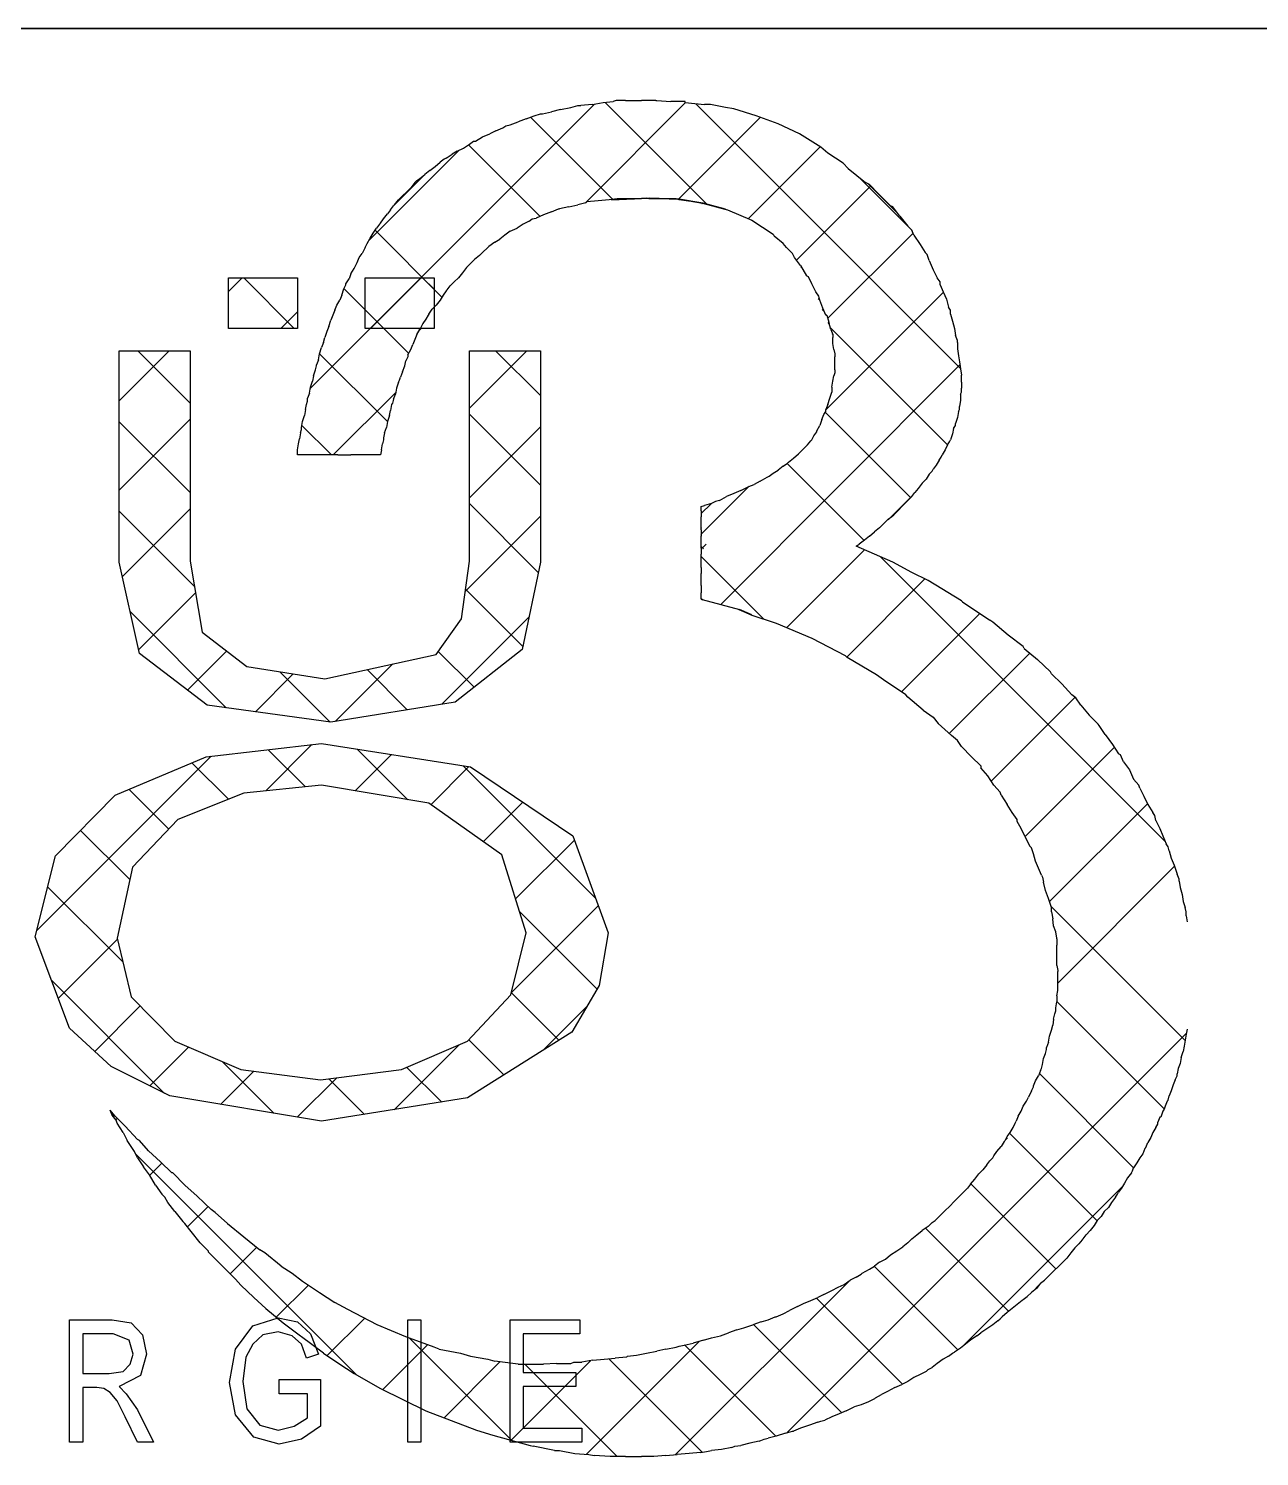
# Model space of a CAD drawing. Extents: x 0 to 1189, y 0 to 841.
# Drawn here: x 1007.9 to 1031.87, y 30.65 to 58.45 of the extents above; entities that cross this region are included whole.
import ezdxf

# ---------------------------------------------------------------- set-up
doc = ezdxf.new("R2010")
doc.units = 0
doc.layers.get('0').update_dxf_attribs({"lineweight": 35})
doc.layers.add('7', color=7, linetype='Continuous', lineweight=25)
doc.layers.add('8', color=7, linetype='Continuous', lineweight=25)

# ---------------------------------------------------------------- blocks, each defined once
blk = doc.blocks.new('Schriftfeld-A0SO6TOD06', base_point=(994, 5))
at = {"color": 0, "linetype": 'ByBlock', "lineweight": -2, "ltscale": 0.35}
blk.add_line((994, 58.454), (1184, 58.454), dxfattribs=at)
at = {"color": 240, "lineweight": -2, "true_color": 0xff003f}
for p, q in [((1018.738, 55.057), (1020.693, 57.012)), ((1021.105, 55.037), (1019.125, 57.017)), ((1013.385, 51.445), (1018.922, 56.983)), ((1019.263, 55.136), (1017.671, 56.728)), ((1020.549, 55.125), (1022.149, 56.725)), ((1026.046, 51.837), (1020.893, 56.991)), ((1017.86, 54.797), (1016.465, 56.192)), ((1014.529, 54.332), (1016.279, 56.082)), ((1021.919, 54.753), (1023.317, 56.152)), ((1022.853, 53.945), (1024.295, 55.387)), ((1025.105, 54.521), (1024.06, 55.566)), ((1024.295, 55.387), (1024.298, 55.391)), ((1019.271, 55.128), (1019.263, 55.136)), ((1015.948, 53.225), (1014.646, 54.527)), ((1023.462, 52.812), (1025.123, 54.473)), ((1015.299, 52.132), (1014.042, 53.389)), ((1023.426, 51.033), (1025.714, 53.322)), ((1025.792, 50.349), (1023.516, 52.626)), ((1014.887, 50.801), (1013.567, 52.122)), ((1021.371, 47.236), (1026.037, 51.903)), ((1013.832, 50.151), (1015.051, 51.37)), ((1025.075, 49.324), (1023.426, 50.973)), ((1013.796, 50.151), (1013.219, 50.728)), ((1024.168, 48.489), (1022.669, 49.988)), ((1021, 48.608), (1021.934, 49.542)), ((1025.079, 49.32), (1025.075, 49.324)), ((1022.218, 46.955), (1021, 48.173)), ((1022.666, 46.789), (1024.18, 48.304)), ((1030.034, 42.623), (1024.492, 48.165)), ((1023.833, 46.214), (1025.355, 47.736)), ((1024.897, 45.536), (1026.427, 47.066)), ((1025.83, 44.727), (1027.397, 46.294)), ((1026.646, 43.801), (1028.278, 45.432)), ((1027.308, 42.72), (1029.043, 44.456)), ((1027.784, 41.454), (1029.69, 43.36)), ((1027.941, 39.869), (1030.216, 42.144)), ((1030.424, 38.748), (1027.816, 41.357)), ((1030.013, 37.418), (1027.921, 39.51)), ((1022.668, 31.112), (1030.45, 38.893)), ((1029.42, 36.269), (1027.583, 38.105)), ((1009.596, 37.204), (1009.625, 37.233)), ((1028.707, 35.239), (1027.002, 36.944)), ((1014.287, 32.237), (1009.976, 36.548)), ((1010.258, 36.124), (1010.496, 36.362)), ((1026.096, 32.798), (1029.198, 35.9)), ((1027.904, 34.3), (1026.247, 35.957)), ((1010.994, 35.118), (1011.395, 35.518)), ((1026.987, 33.475), (1025.369, 35.093)), ((1011.824, 34.206), (1012.341, 34.722)), ((1025.995, 32.724), (1024.366, 34.354)), ((1012.723, 33.362), (1013.347, 33.986)), ((1020.5, 30.686), (1023.886, 34.072)), ((1024.92, 32.058), (1023.243, 33.735)), ((1013.716, 32.613), (1014.444, 33.341)), ((1023.735, 31.501), (1022.018, 33.218)), ((1014.794, 31.949), (1015.669, 32.824)), ((1017.301, 30.965), (1015.317, 32.95)), ((1018.764, 30.692), (1020.967, 32.896)), ((1022.451, 31.042), (1020.673, 32.821)), ((1021.017, 30.734), (1019.2, 32.551)), ((1015.99, 31.403), (1017.078, 32.49)), ((1017.296, 30.967), (1018.844, 32.514)), ((1019.359, 30.65), (1017.565, 32.444))]:
    blk.add_line(p, q, dxfattribs=at)
at = {"color": 240, "linetype": 'ByBlock', "lineweight": -2, "ltscale": 0.35, "true_color": 0xff003f}
for p, q in [((1015.038, 55.036), (1015.606, 55.604)), ((1024.821, 54.861), (1024.259, 55.423)), ((1024.821, 54.861), (1024.259, 55.423)), ((1019.251, 55.119), (1019.984, 55.149)), ((1019.984, 55.149), (1020.571, 55.132)), ((1020.571, 55.132), (1021.027, 55.052)), ((1021.014, 55.045), (1021.011, 55.048)), ((1021.027, 55.052), (1021.466, 54.935)), ((1022.955, 53.8), (1022.941, 53.814)), ((1023.306, 53.17), (1023.276, 53.201)), ((1023.396, 52.941), (1023.356, 52.981)), ((1015.518, 52.596), (1015.499, 52.615)), ((1015.509, 52.581), (1015.544, 52.615)), ((1023.493, 52.705), (1023.47, 52.728)), ((1023.564, 52.494), (1023.547, 52.511)), ((1024.637, 48.886), (1025.128, 49.377)), ((1024.682, 48.931), (1025.128, 49.377)), ((1021, 49.012), (1021.19, 49.202)), ((1021, 49.012), (1021.19, 49.202)), ((1020.995, 48.728), (1021, 48.734)), ((1020.995, 48.589), (1021, 48.594)), ((1020.996, 48.451), (1021, 48.455)), ((1021.026, 48.342), (1021.096, 48.412)), ((1021.043, 48.325), (1021, 48.368)), ((1021, 48.315), (1021.009, 48.324)), ((1021.737, 47.139), (1021.974, 47.036)), ((1026.923, 36.817), (1026.962, 36.855)), ((1029.749, 36.855), (1029.755, 36.861)), ((1010.08, 36.584), (1010.08, 36.584)), ((1027.46, 33.869), (1027.581, 33.99))]:
    blk.add_line(p, q, dxfattribs=at)
at = {"color": 0, "lineweight": -2}
for p, q in [((1015.458, 55.457), (1015.44, 55.475)), ((1015.795, 53.378), (1015.571, 53.602))]:
    blk.add_line(p, q, dxfattribs=at)
at = {"color": 114, "lineweight": -2, "true_color": 0x00994c}
for p, q in [((1011.792, 53.337), (1012.057, 53.602)), ((1013.073, 52.615), (1012.087, 53.602)), ((1014.555, 52.615), (1015.541, 53.602)), ((1012.812, 52.615), (1013.133, 52.936)), ((1014.815, 52.615), (1014.454, 52.977)), ((1009.663, 51.208), (1010.637, 52.182)), ((1011.042, 51.162), (1010.023, 52.182)), ((1016.484, 51.061), (1017.605, 52.182)), ((1017.865, 51.308), (1016.991, 52.182)), ((1017.865, 49.566), (1016.484, 50.946)), ((1009.663, 49.466), (1011.042, 50.845)), ((1011.042, 49.42), (1009.663, 50.799)), ((1016.484, 49.319), (1017.865, 50.699)), ((1011.126, 47.594), (1009.663, 49.057)), ((1009.724, 47.785), (1011.042, 49.103)), ((1016.402, 47.494), (1017.865, 48.957)), ((1017.824, 47.865), (1016.484, 49.204)), ((1010.041, 46.359), (1011.148, 47.466)), ((1017.523, 46.424), (1016.408, 47.538)), ((1011.749, 45.229), (1009.876, 47.102)), ((1015.947, 45.297), (1017.641, 46.991)), ((1010.995, 45.572), (1011.755, 46.332)), ((1016.576, 45.629), (1015.877, 46.327)), ((1012.316, 45.15), (1013.054, 45.888)), ((1013.773, 44.947), (1012.791, 45.929)), ((1013.867, 44.959), (1014.99, 46.082)), ((1015.274, 45.188), (1014.489, 45.973)), ((1012.517, 43.609), (1013.417, 44.51)), ((1008.058, 40.892), (1011.451, 44.286)), ((1013.288, 43.689), (1012.565, 44.412)), ((1014.261, 43.611), (1014.968, 44.318)), ((1015.282, 43.438), (1014.297, 44.423)), ((1011.79, 43.446), (1011.079, 44.157)), ((1015.733, 43.341), (1016.475, 44.083)), ((1018.939, 41.523), (1016.362, 44.1)), ((1010.627, 42.866), (1009.854, 43.64)), ((1016.753, 42.619), (1017.525, 43.391)), ((1009.867, 41.884), (1008.91, 42.841)), ((1017.383, 41.506), (1018.527, 42.651)), ((1009.737, 40.272), (1008.269, 41.74)), ((1017.304, 39.685), (1018.993, 41.374)), ((1018.969, 39.751), (1017.459, 41.261)), ((1008.477, 39.569), (1009.629, 40.721)), ((1010.546, 37.72), (1008.344, 39.923)), ((1018.225, 38.753), (1017.302, 39.676)), ((1009.186, 38.536), (1010.073, 39.423)), ((1017.923, 38.562), (1018.766, 39.405)), ((1015.021, 37.402), (1016.283, 38.664)), ((1017.157, 38.079), (1016.472, 38.763)), ((1010.257, 37.865), (1011.012, 38.62)), ((1011.639, 37.504), (1012.284, 38.149)), ((1012.678, 37.331), (1011.675, 38.334)), ((1015.944, 37.55), (1015.267, 38.226)), ((1013.132, 37.255), (1013.901, 38.024)), ((1014.442, 37.31), (1013.746, 38.005))]:
    blk.add_line(p, q, dxfattribs=at)
at = {"layer": '7', "color": 240, "true_color": 0xff003f}
for p, q in [((1018.871, 56.973), (1019.088, 57.013)), ((1019.088, 57.013), (1019.285, 57.032)), ((1019.344, 57.053), (1019.285, 57.032)), ((1019.522, 57.053), (1019.344, 57.053)), ((1019.522, 57.053), (1019.837, 57.053)), ((1020.113, 57.053), (1019.837, 57.053)), ((1020.113, 57.053), (1020.132, 57.053)), ((1020.132, 57.053), (1020.409, 57.032)), ((1020.685, 57.032), (1020.409, 57.032)), ((1020.685, 57.013), (1020.685, 57.032)), ((1020.685, 57.013), (1021.06, 56.973)), ((1017.589, 56.697), (1017.747, 56.756)), ((1017.747, 56.756), (1017.865, 56.796)), ((1017.865, 56.796), (1017.904, 56.796)), ((1017.904, 56.796), (1018.082, 56.835)), ((1018.259, 56.875), (1018.082, 56.835)), ((1018.259, 56.875), (1018.456, 56.914)), ((1018.456, 56.914), (1018.594, 56.953)), ((1018.594, 56.953), (1018.653, 56.953)), ((1018.871, 56.973), (1018.653, 56.953)), ((1021.178, 56.973), (1021.06, 56.973)), ((1021.473, 56.914), (1021.178, 56.973)), ((1021.631, 56.894), (1021.473, 56.914)), ((1022.065, 56.756), (1021.631, 56.894)), ((1022.498, 56.599), (1022.065, 56.756)), ((1016.997, 56.46), (1016.879, 56.402)), ((1016.997, 56.46), (1017.135, 56.519)), ((1017.135, 56.519), (1017.194, 56.559)), ((1017.194, 56.559), (1017.274, 56.579)), ((1017.274, 56.579), (1017.431, 56.638)), ((1017.589, 56.697), (1017.431, 56.638)), ((1022.913, 56.402), (1022.498, 56.599)), ((1016.366, 56.125), (1016.484, 56.204)), ((1016.484, 56.204), (1016.564, 56.263)), ((1016.564, 56.263), (1016.603, 56.263)), ((1016.603, 56.263), (1016.741, 56.343)), ((1016.741, 56.343), (1016.879, 56.402)), ((1023.327, 56.145), (1022.913, 56.402)), ((1015.992, 55.909), (1015.913, 55.85)), ((1016.031, 55.928), (1015.992, 55.909)), ((1016.031, 55.928), (1016.149, 56.007)), ((1016.248, 56.066), (1016.149, 56.007)), ((1016.248, 56.066), (1016.366, 56.125)), ((1023.465, 56.027), (1023.327, 56.145)), ((1023.761, 55.83), (1023.465, 56.027)), ((1015.518, 55.534), (1015.617, 55.613)), ((1015.715, 55.691), (1015.617, 55.613)), ((1015.715, 55.691), (1015.814, 55.771)), ((1015.814, 55.771), (1015.913, 55.85)), ((1023.859, 55.731), (1023.761, 55.83)), ((1023.859, 55.731), (1024.195, 55.455)), ((1015.262, 55.278), (1015.341, 55.356)), ((1015.42, 55.455), (1015.341, 55.356)), ((1015.42, 55.455), (1015.459, 55.494)), ((1015.459, 55.494), (1015.518, 55.534)), ((1024.273, 55.416), (1024.195, 55.455)), ((1024.451, 55.238), (1024.273, 55.416)), ((1015.026, 55.021), (1015.105, 55.12)), ((1015.183, 55.199), (1015.105, 55.12)), ((1015.183, 55.199), (1015.262, 55.278)), ((1018.753, 55.061), (1018.594, 55.021)), ((1018.772, 55.081), (1018.753, 55.061)), ((1018.989, 55.1), (1018.772, 55.081)), ((1019.206, 55.12), (1018.989, 55.1)), ((1019.363, 55.14), (1019.206, 55.12)), ((1019.443, 55.14), (1019.363, 55.14)), ((1019.699, 55.14), (1019.443, 55.14)), ((1019.699, 55.14), (1019.935, 55.159)), ((1020.251, 55.14), (1019.975, 55.14)), ((1020.507, 55.14), (1020.251, 55.14)), ((1020.566, 55.12), (1020.507, 55.14)), ((1020.981, 55.061), (1020.566, 55.12)), ((1020.981, 55.061), (1021.02, 55.061)), ((1021.02, 55.061), (1021.513, 54.922)), ((1024.451, 55.238), (1024.687, 55.002)), ((1014.809, 54.746), (1014.887, 54.844)), ((1014.946, 54.922), (1014.887, 54.844)), ((1014.946, 54.922), (1015.006, 55.002)), ((1015.006, 55.002), (1015.026, 55.021)), ((1017.924, 54.824), (1017.786, 54.765)), ((1018.082, 54.883), (1017.924, 54.824)), ((1018.082, 54.883), (1018.22, 54.943)), ((1018.22, 54.943), (1018.24, 54.943)), ((1018.417, 54.981), (1018.24, 54.943)), ((1018.417, 54.981), (1018.594, 55.021)), ((1021.513, 54.922), (1021.986, 54.725)), ((1024.727, 54.981), (1024.687, 55.002)), ((1024.865, 54.804), (1024.727, 54.981)), ((1024.865, 54.804), (1025.023, 54.607)), ((1014.611, 54.469), (1014.671, 54.568)), ((1014.73, 54.647), (1014.671, 54.568)), ((1014.749, 54.666), (1014.73, 54.647)), ((1014.749, 54.666), (1014.809, 54.746)), ((1017.274, 54.509), (1017.253, 54.489)), ((1017.274, 54.509), (1017.412, 54.568)), ((1017.53, 54.647), (1017.412, 54.568)), ((1017.648, 54.706), (1017.53, 54.647)), ((1017.648, 54.706), (1017.707, 54.746)), ((1017.707, 54.746), (1017.786, 54.765)), ((1021.986, 54.725), (1022.4, 54.449)), ((1025.102, 54.528), (1025.023, 54.607)), ((1025.141, 54.43), (1025.102, 54.528)), ((1014.454, 54.193), (1014.493, 54.272)), ((1014.493, 54.272), (1014.552, 54.371)), ((1014.552, 54.371), (1014.611, 54.469)), ((1016.978, 54.292), (1016.859, 54.212)), ((1016.978, 54.292), (1017.076, 54.351)), ((1017.175, 54.43), (1017.076, 54.351)), ((1017.253, 54.489), (1017.175, 54.43)), ((1022.4, 54.449), (1022.42, 54.41)), ((1022.597, 54.272), (1022.42, 54.41)), ((1022.657, 54.193), (1022.597, 54.272)), ((1025.141, 54.43), (1025.259, 54.252)), ((1025.259, 54.252), (1025.358, 54.094)), ((1014.296, 53.897), (1014.336, 53.996)), ((1014.336, 53.996), (1014.395, 54.075)), ((1014.454, 54.193), (1014.395, 54.075)), ((1016.583, 53.956), (1016.505, 53.878)), ((1016.681, 54.035), (1016.583, 53.956)), ((1016.681, 54.035), (1016.761, 54.114)), ((1016.82, 54.174), (1016.761, 54.114)), ((1016.859, 54.212), (1016.82, 54.174)), ((1022.775, 54.075), (1022.657, 54.193)), ((1022.814, 53.996), (1022.775, 54.075)), ((1022.932, 53.838), (1022.814, 53.996)), ((1025.398, 54.055), (1025.358, 54.094)), ((1025.437, 53.937), (1025.398, 54.055)), ((1014.177, 53.68), (1014.237, 53.779)), ((1014.237, 53.779), (1014.296, 53.897)), ((1016.425, 53.799), (1016.347, 53.7)), ((1016.425, 53.799), (1016.505, 53.878)), ((1022.932, 53.838), (1023.051, 53.641)), ((1025.437, 53.937), (1025.515, 53.759)), ((1025.515, 53.759), (1025.595, 53.602)), ((1014, 53.266), (1014.04, 53.384)), ((1023.09, 53.621), (1023.051, 53.641)), ((1023.149, 53.483), (1023.09, 53.621)), ((1023.229, 53.325), (1023.149, 53.483)), ((1025.654, 53.523), (1025.595, 53.602)), ((1025.654, 53.464), (1025.654, 53.523)), ((1025.654, 53.464), (1025.713, 53.325)), ((1013.902, 53.069), (1013.961, 53.168)), ((1014, 53.266), (1013.961, 53.168)), ((1015.913, 53.168), (1015.834, 53.069)), ((1023.288, 53.246), (1023.229, 53.325)), ((1023.307, 53.168), (1023.288, 53.246)), ((1023.366, 53.01), (1023.307, 53.168)), ((1025.713, 53.325), (1025.772, 53.187)), ((1025.772, 53.187), (1025.811, 53.03)), ((1013.823, 52.872), (1013.783, 52.774)), ((1013.862, 52.971), (1013.823, 52.872)), ((1013.862, 52.971), (1013.902, 53.069)), ((1015.677, 52.872), (1015.637, 52.793)), ((1015.696, 52.892), (1015.677, 52.872)), ((1015.696, 52.892), (1015.755, 52.99)), ((1015.834, 53.069), (1015.755, 52.99)), ((1023.426, 52.872), (1023.366, 53.01)), ((1023.426, 52.872), (1023.445, 52.872)), ((1023.445, 52.872), (1023.426, 52.872)), ((1023.445, 52.872), (1023.445, 52.872)), ((1023.445, 52.872), (1023.445, 52.872)), ((1023.445, 52.872), (1023.445, 52.872)), ((1023.445, 52.872), (1023.485, 52.734)), ((1025.851, 52.971), (1025.811, 53.03)), ((1025.851, 52.892), (1025.851, 52.971)), ((1025.851, 52.892), (1025.89, 52.754)), ((1013.705, 52.556), (1013.665, 52.438)), ((1013.744, 52.655), (1013.705, 52.556)), ((1013.744, 52.655), (1013.783, 52.774)), ((1015.459, 52.497), (1015.518, 52.596)), ((1015.578, 52.714), (1015.518, 52.596)), ((1015.637, 52.793), (1015.578, 52.714)), ((1023.524, 52.596), (1023.485, 52.734)), ((1023.524, 52.596), (1023.564, 52.497)), ((1025.89, 52.754), (1025.93, 52.615)), ((1025.93, 52.615), (1025.949, 52.477)), ((1013.645, 52.34), (1013.606, 52.241)), ((1013.645, 52.34), (1013.665, 52.438)), ((1015.341, 52.202), (1015.38, 52.3)), ((1015.42, 52.399), (1015.38, 52.3)), ((1015.459, 52.497), (1015.42, 52.399)), ((1023.564, 52.497), (1023.564, 52.438)), ((1023.564, 52.32), (1023.564, 52.438)), ((1023.583, 52.202), (1023.564, 52.32)), ((1025.989, 52.379), (1025.949, 52.477)), ((1025.989, 52.34), (1025.989, 52.379)), ((1025.989, 52.34), (1025.989, 52.221)), ((1013.546, 52.005), (1013.507, 51.906)), ((1013.546, 52.005), (1013.567, 52.123)), ((1013.567, 52.123), (1013.606, 52.241)), ((1015.282, 52.064), (1015.243, 51.985)), ((1015.282, 52.103), (1015.341, 52.202)), ((1015.282, 52.103), (1015.282, 52.064)), ((1023.583, 52.202), (1023.603, 52.123)), ((1023.603, 52.123), (1023.603, 52.064)), ((1023.603, 51.945), (1023.603, 52.064)), ((1025.989, 52.221), (1026.008, 52.083)), ((1026.008, 52.083), (1026.028, 51.965)), ((1013.448, 51.689), (1013.487, 51.807)), ((1013.487, 51.807), (1013.507, 51.886)), ((1013.507, 51.886), (1013.507, 51.906)), ((1015.183, 51.768), (1015.144, 51.669)), ((1015.183, 51.768), (1015.223, 51.886)), ((1015.223, 51.886), (1015.243, 51.985)), ((1023.603, 51.748), (1023.583, 51.689)), ((1023.603, 51.807), (1023.603, 51.945)), ((1023.603, 51.807), (1023.603, 51.748)), ((1026.028, 51.965), (1026.048, 51.827)), ((1026.048, 51.827), (1026.068, 51.708)), ((1013.37, 51.354), (1013.389, 51.472)), ((1013.389, 51.472), (1013.429, 51.59)), ((1013.448, 51.689), (1013.429, 51.59)), ((1015.065, 51.452), (1015.045, 51.334)), ((1015.105, 51.571), (1015.065, 51.452)), ((1015.105, 51.571), (1015.124, 51.61)), ((1015.124, 51.61), (1015.144, 51.669)), ((1023.544, 51.472), (1023.564, 51.59)), ((1023.544, 51.472), (1023.544, 51.373)), ((1023.564, 51.59), (1023.583, 51.689)), ((1026.068, 51.571), (1026.068, 51.708)), ((1026.068, 51.571), (1026.068, 51.452)), ((1026.068, 51.373), (1026.068, 51.452)), ((1013.31, 51.137), (1013.33, 51.196)), ((1013.37, 51.354), (1013.33, 51.255)), ((1013.33, 51.196), (1013.33, 51.255)), ((1015.006, 51.236), (1014.986, 51.157)), ((1015.006, 51.236), (1015.045, 51.334)), ((1023.465, 51.137), (1023.504, 51.255)), ((1023.504, 51.255), (1023.544, 51.373)), ((1026.048, 51.215), (1026.028, 51.098)), ((1026.048, 51.334), (1026.068, 51.373)), ((1026.048, 51.334), (1026.048, 51.215)), ((1013.231, 50.802), (1013.271, 50.92)), ((1013.29, 51.038), (1013.271, 50.92)), ((1013.29, 51.038), (1013.31, 51.137)), ((1014.927, 50.92), (1014.887, 50.802)), ((1014.927, 50.92), (1014.946, 51.018)), ((1014.967, 51.137), (1014.946, 51.018)), ((1014.986, 51.157), (1014.967, 51.137)), ((1023.347, 50.841), (1023.386, 50.939)), ((1023.386, 50.939), (1023.426, 50.999)), ((1023.465, 51.137), (1023.426, 51.038)), ((1023.426, 50.999), (1023.426, 51.038)), ((1026.008, 50.999), (1025.989, 50.88)), ((1026.008, 50.999), (1026.028, 51.038)), ((1026.028, 51.038), (1026.028, 51.098)), ((1013.192, 50.585), (1013.211, 50.644)), ((1013.211, 50.683), (1013.231, 50.802)), ((1013.211, 50.644), (1013.211, 50.683)), ((1014.828, 50.585), (1014.868, 50.683)), ((1014.887, 50.802), (1014.868, 50.683)), ((1023.189, 50.526), (1023.248, 50.604)), ((1023.248, 50.624), (1023.307, 50.723)), ((1023.248, 50.604), (1023.248, 50.624)), ((1023.347, 50.841), (1023.307, 50.723)), ((1025.91, 50.664), (1025.89, 50.565)), ((1025.91, 50.664), (1025.949, 50.723)), ((1025.989, 50.88), (1025.949, 50.762)), ((1025.949, 50.723), (1025.949, 50.762)), ((1013.133, 50.249), (1013.152, 50.368)), ((1013.152, 50.368), (1013.172, 50.467)), ((1013.192, 50.585), (1013.172, 50.467)), ((1014.769, 50.249), (1014.789, 50.368)), ((1014.809, 50.446), (1014.789, 50.368)), ((1014.828, 50.585), (1014.809, 50.486)), ((1014.809, 50.486), (1014.809, 50.446)), ((1023.07, 50.348), (1023.011, 50.289)), ((1023.07, 50.348), (1023.13, 50.427)), ((1023.13, 50.427), (1023.149, 50.446)), ((1023.149, 50.446), (1023.189, 50.526)), ((1025.792, 50.348), (1025.752, 50.249)), ((1025.792, 50.348), (1025.831, 50.407)), ((1025.831, 50.407), (1025.851, 50.446)), ((1025.89, 50.565), (1025.851, 50.446)), ((1013.133, 50.151), (1013.133, 50.249)), ((1013.37, 50.151), (1013.133, 50.151)), ((1013.645, 50.151), (1013.37, 50.151)), ((1013.921, 50.151), (1013.645, 50.151)), ((1013.921, 50.151), (1014.177, 50.151)), ((1014.434, 50.151), (1014.177, 50.151)), ((1014.71, 50.151), (1014.434, 50.151)), ((1014.749, 50.151), (1014.71, 50.151)), ((1014.769, 50.249), (1014.749, 50.151)), ((1022.696, 50.013), (1022.795, 50.092)), ((1022.795, 50.092), (1022.893, 50.17)), ((1022.893, 50.17), (1022.992, 50.269)), ((1023.011, 50.289), (1022.992, 50.269)), ((1025.634, 50.052), (1025.574, 49.954)), ((1025.634, 50.052), (1025.673, 50.111)), ((1025.673, 50.111), (1025.693, 50.151)), ((1025.752, 50.249), (1025.693, 50.151)), ((1022.321, 49.736), (1022.4, 49.796)), ((1022.4, 49.796), (1022.498, 49.855)), ((1022.597, 49.934), (1022.498, 49.855)), ((1022.597, 49.934), (1022.676, 49.993)), ((1022.676, 49.993), (1022.696, 50.013)), ((1025.437, 49.776), (1025.377, 49.677)), ((1025.437, 49.776), (1025.496, 49.835)), ((1025.496, 49.835), (1025.515, 49.875)), ((1025.574, 49.954), (1025.515, 49.875)), ((1021.769, 49.461), (1021.888, 49.52)), ((1021.888, 49.52), (1021.927, 49.539)), ((1021.927, 49.539), (1022.026, 49.579)), ((1022.144, 49.638), (1022.026, 49.579)), ((1022.144, 49.638), (1022.282, 49.717)), ((1022.282, 49.717), (1022.321, 49.736)), ((1025.22, 49.501), (1025.161, 49.421)), ((1025.299, 49.599), (1025.22, 49.501)), ((1025.377, 49.677), (1025.299, 49.599)), ((1021.276, 49.244), (1021.197, 49.204)), ((1021.355, 49.264), (1021.276, 49.244)), ((1021.355, 49.264), (1021.493, 49.342)), ((1021.631, 49.401), (1021.493, 49.342)), ((1021.769, 49.461), (1021.631, 49.401)), ((1025.003, 49.244), (1024.924, 49.165)), ((1025.082, 49.323), (1025.003, 49.244)), ((1025.082, 49.323), (1025.102, 49.342)), ((1025.102, 49.342), (1025.161, 49.421)), ((1021, 49.145), (1021.06, 49.165)), ((1021, 49.066), (1021, 49.145)), ((1021, 49.066), (1021, 48.948)), ((1021, 48.83), (1021, 48.948)), ((1021.197, 49.204), (1021.06, 49.165)), ((1024.648, 48.908), (1024.707, 48.948)), ((1024.707, 48.948), (1024.746, 48.988)), ((1024.826, 49.066), (1024.746, 48.988)), ((1024.924, 49.165), (1024.826, 49.066)), ((1021, 48.692), (1021, 48.83)), ((1021, 48.692), (1021, 48.573)), ((1024.47, 48.732), (1024.372, 48.652)), ((1024.569, 48.83), (1024.47, 48.732)), ((1024.648, 48.908), (1024.569, 48.83)), ((1021, 48.455), (1021, 48.573)), ((1021, 48.337), (1021, 48.455)), ((1024.017, 48.376), (1024.076, 48.416)), ((1024.175, 48.495), (1024.076, 48.416)), ((1024.273, 48.573), (1024.175, 48.495)), ((1024.273, 48.573), (1024.372, 48.652)), ((1021, 48.337), (1021, 48.219)), ((1021, 48.08), (1021, 48.219)), ((1024.727, 48.061), (1024.017, 48.376)), ((1021, 47.963), (1021, 48.08)), ((1021, 47.963), (1021, 47.844)), ((1021, 47.726), (1021, 47.844)), ((1025.102, 47.863), (1024.727, 48.061)), ((1025.417, 47.706), (1025.102, 47.863)), ((1021, 47.607), (1021, 47.726)), ((1021, 47.607), (1021, 47.469)), ((1026.068, 47.311), (1025.417, 47.706)), ((1021, 47.351), (1021, 47.469)), ((1021.02, 47.331), (1021, 47.351)), ((1021, 47.351), (1021.02, 47.331)), ((1021.02, 47.331), (1021, 47.351)), ((1021.75, 47.134), (1021.02, 47.331)), ((1026.087, 47.292), (1026.068, 47.311)), ((1026.087, 47.292), (1026.62, 46.937)), ((1021.966, 47.035), (1022.46, 46.878)), ((1022.46, 46.878), (1023.149, 46.582)), ((1026.679, 46.897), (1026.62, 46.937)), ((1026.975, 46.641), (1026.679, 46.897)), ((1023.149, 46.582), (1023.801, 46.247)), ((1027.271, 46.424), (1026.975, 46.641)), ((1023.801, 46.247), (1023.839, 46.207)), ((1024.411, 45.872), (1023.839, 46.207)), ((1027.29, 46.385), (1027.271, 46.424)), ((1027.29, 46.385), (1027.546, 46.168)), ((1027.803, 45.931), (1027.546, 46.168)), ((1027.823, 45.891), (1027.803, 45.931)), ((1027.823, 45.891), (1028.02, 45.694)), ((1024.549, 45.773), (1024.411, 45.872)), ((1024.983, 45.478), (1024.549, 45.773)), ((1028.02, 45.694), (1028.217, 45.478)), ((1025.023, 45.438), (1024.983, 45.478)), ((1025.318, 45.182), (1025.023, 45.438)), ((1028.296, 45.419), (1028.217, 45.478)), ((1028.394, 45.281), (1028.296, 45.419)), ((1025.318, 45.182), (1025.515, 45.044)), ((1025.515, 45.044), (1025.614, 44.925)), ((1028.394, 45.281), (1028.552, 45.084)), ((1028.552, 45.084), (1028.73, 44.906)), ((1025.871, 44.689), (1025.614, 44.925)), ((1028.749, 44.886), (1028.73, 44.906)), ((1028.868, 44.709), (1028.749, 44.886)), ((1025.989, 44.59), (1025.871, 44.689)), ((1026.068, 44.472), (1025.989, 44.59)), ((1028.868, 44.709), (1029.006, 44.512)), ((1029.006, 44.512), (1029.124, 44.334)), ((1026.265, 44.275), (1026.068, 44.472)), ((1026.265, 44.275), (1026.442, 44.097)), ((1029.163, 44.315), (1029.124, 44.334)), ((1029.222, 44.176), (1029.163, 44.315)), ((1026.442, 44.097), (1026.442, 44.058)), ((1026.58, 43.9), (1026.442, 44.058)), ((1029.222, 44.176), (1029.341, 44.019)), ((1029.341, 44.019), (1029.42, 43.841)), ((1026.699, 43.722), (1026.58, 43.9)), ((1026.817, 43.585), (1026.699, 43.722)), ((1029.518, 43.722), (1029.42, 43.841)), ((1029.538, 43.663), (1029.518, 43.722)), ((1029.538, 43.663), (1029.617, 43.506)), ((1026.837, 43.525), (1026.817, 43.585)), ((1026.837, 43.525), (1026.955, 43.348)), ((1029.617, 43.506), (1029.696, 43.348)), ((1027.054, 43.19), (1026.955, 43.348)), ((1027.152, 43.052), (1027.054, 43.19)), ((1029.696, 43.348), (1029.794, 43.19)), ((1029.834, 43.131), (1029.794, 43.19)), ((1029.853, 43.033), (1029.834, 43.131)), ((1027.152, 43.013), (1027.152, 43.052)), ((1027.231, 42.875), (1027.152, 43.013)), ((1027.31, 42.717), (1027.231, 42.875)), ((1029.853, 43.033), (1029.932, 42.875)), ((1029.932, 42.875), (1029.991, 42.737)), ((1027.31, 42.717), (1027.389, 42.54)), ((1029.991, 42.737), (1030.05, 42.579)), ((1030.09, 42.52), (1030.05, 42.579)), ((1027.428, 42.5), (1027.389, 42.54)), ((1027.468, 42.382), (1027.428, 42.5)), ((1027.507, 42.244), (1027.468, 42.382)), ((1030.11, 42.441), (1030.09, 42.52)), ((1030.11, 42.441), (1030.15, 42.303)), ((1030.15, 42.303), (1030.209, 42.165)), ((1027.566, 42.106), (1027.507, 42.244)), ((1027.625, 41.968), (1027.566, 42.106)), ((1030.209, 42.165), (1030.268, 41.987)), ((1030.307, 41.889), (1030.268, 41.987)), ((1027.625, 41.968), (1027.645, 41.928)), ((1027.645, 41.928), (1027.665, 41.83)), ((1027.705, 41.672), (1027.665, 41.83)), ((1030.307, 41.849), (1030.307, 41.889)), ((1030.307, 41.849), (1030.327, 41.731)), ((1030.327, 41.731), (1030.366, 41.593)), ((1027.764, 41.514), (1027.705, 41.672)), ((1027.803, 41.396), (1027.764, 41.514)), ((1030.366, 41.593), (1030.386, 41.455)), ((1030.386, 41.455), (1030.425, 41.337)), ((1027.823, 41.337), (1027.803, 41.396)), ((1027.823, 41.258), (1027.823, 41.337)), ((1027.823, 41.258), (1027.843, 41.12)), ((1030.445, 41.258), (1030.425, 41.337)), ((1030.445, 41.179), (1030.445, 41.258)), ((1030.445, 41.179), (1030.465, 41.061)), ((1027.862, 40.982), (1027.843, 41.12)), ((1027.902, 40.864), (1027.862, 40.982)), ((1027.921, 40.745), (1027.902, 40.864)), ((1027.921, 40.726), (1027.921, 40.745)), ((1027.921, 40.726), (1027.921, 40.608)), ((1027.921, 40.489), (1027.921, 40.608)), ((1027.921, 40.371), (1027.921, 40.489)), ((1027.921, 40.213), (1027.921, 40.371)), ((1027.921, 40.213), (1027.941, 40.114)), ((1027.941, 40.114), (1027.941, 40.095)), ((1027.941, 39.976), (1027.941, 40.095)), ((1027.941, 39.858), (1027.941, 39.976)), ((1027.941, 39.74), (1027.941, 39.858)), ((1027.902, 39.385), (1027.921, 39.503)), ((1027.921, 39.621), (1027.941, 39.72)), ((1027.921, 39.621), (1027.921, 39.503)), ((1027.941, 39.72), (1027.941, 39.74)), ((1027.862, 39.168), (1027.882, 39.267)), ((1027.882, 39.267), (1027.902, 39.326)), ((1027.902, 39.326), (1027.902, 39.385)), ((1027.783, 38.833), (1027.823, 38.951)), ((1027.823, 38.951), (1027.843, 39.049)), ((1027.862, 39.168), (1027.843, 39.049)), ((1030.465, 38.971), (1030.445, 38.872)), ((1027.764, 38.714), (1027.724, 38.616)), ((1027.764, 38.714), (1027.783, 38.833)), ((1030.425, 38.754), (1030.406, 38.636)), ((1030.445, 38.872), (1030.425, 38.754)), ((1027.645, 38.28), (1027.665, 38.399)), ((1027.665, 38.399), (1027.705, 38.498)), ((1027.705, 38.498), (1027.724, 38.576)), ((1027.724, 38.576), (1027.724, 38.616)), ((1030.347, 38.418), (1030.327, 38.301)), ((1030.347, 38.418), (1030.386, 38.537)), ((1030.406, 38.636), (1030.386, 38.537)), ((1027.606, 38.162), (1027.566, 38.064)), ((1027.606, 38.162), (1027.625, 38.202)), ((1027.625, 38.202), (1027.645, 38.28)), ((1030.287, 38.202), (1030.268, 38.103)), ((1030.268, 38.064), (1030.268, 38.103)), ((1030.327, 38.301), (1030.287, 38.202)), ((1027.428, 37.768), (1027.468, 37.847)), ((1027.468, 37.867), (1027.507, 37.965)), ((1027.468, 37.847), (1027.468, 37.867)), ((1027.507, 37.965), (1027.566, 38.064)), ((1030.189, 37.886), (1030.15, 37.768)), ((1030.228, 37.985), (1030.189, 37.886)), ((1030.228, 37.985), (1030.268, 38.064)), ((1027.271, 37.472), (1027.33, 37.57)), ((1027.33, 37.57), (1027.369, 37.649)), ((1027.428, 37.768), (1027.369, 37.649)), ((1030.071, 37.57), (1030.031, 37.472)), ((1030.071, 37.57), (1030.09, 37.59)), ((1030.09, 37.59), (1030.11, 37.67)), ((1030.15, 37.768), (1030.11, 37.67)), ((1009.583, 37.275), (1009.485, 37.393)), ((1009.524, 37.295), (1009.485, 37.393)), ((1009.524, 37.295), (1009.583, 37.275)), ((1009.583, 37.275), (1009.524, 37.295)), ((1009.524, 37.295), (1009.583, 37.275)), ((1009.603, 37.196), (1009.524, 37.295)), ((1009.583, 37.275), (1009.781, 37.078)), ((1027.172, 37.275), (1027.133, 37.176)), ((1027.172, 37.275), (1027.231, 37.373)), ((1027.231, 37.373), (1027.271, 37.472)), ((1029.991, 37.373), (1029.952, 37.255)), ((1030.012, 37.413), (1029.991, 37.373)), ((1030.031, 37.472), (1030.012, 37.413)), ((1009.623, 37.137), (1009.603, 37.196)), ((1009.741, 36.96), (1009.623, 37.137)), ((1009.781, 37.078), (1010.017, 36.821)), ((1027.014, 36.96), (1027.074, 37.058)), ((1027.074, 37.058), (1027.112, 37.137)), ((1027.112, 37.137), (1027.133, 37.176)), ((1029.853, 37.058), (1029.794, 36.96)), ((1029.853, 37.058), (1029.893, 37.117)), ((1029.932, 37.255), (1029.893, 37.157)), ((1029.893, 37.117), (1029.893, 37.157)), ((1029.952, 37.255), (1029.932, 37.255)), ((1009.741, 36.96), (1009.82, 36.801)), ((1009.919, 36.644), (1009.82, 36.801)), ((1010.057, 36.801), (1010.017, 36.821)), ((1010.234, 36.604), (1010.057, 36.801)), ((1026.896, 36.782), (1026.837, 36.683)), ((1026.896, 36.782), (1026.915, 36.801)), ((1026.915, 36.801), (1026.955, 36.88)), ((1026.955, 36.88), (1027.014, 36.96)), ((1029.656, 36.664), (1029.696, 36.762)), ((1029.755, 36.861), (1029.696, 36.762)), ((1029.794, 36.96), (1029.755, 36.861)), ((1009.958, 36.585), (1009.919, 36.644)), ((1010.017, 36.466), (1009.958, 36.585)), ((1010.017, 36.466), (1010.135, 36.289)), ((1010.234, 36.604), (1010.47, 36.388)), ((1026.62, 36.407), (1026.679, 36.466)), ((1026.679, 36.466), (1026.699, 36.506)), ((1026.699, 36.506), (1026.758, 36.585)), ((1026.758, 36.585), (1026.837, 36.683)), ((1029.538, 36.466), (1029.479, 36.368)), ((1029.597, 36.545), (1029.538, 36.466)), ((1029.637, 36.644), (1029.597, 36.545)), ((1029.637, 36.644), (1029.656, 36.664)), ((1010.254, 36.132), (1010.135, 36.289)), ((1010.47, 36.388), (1010.688, 36.17)), ((1010.707, 36.17), (1010.688, 36.17)), ((1010.944, 35.934), (1010.707, 36.17)), ((1026.324, 36.052), (1026.403, 36.151)), ((1026.403, 36.151), (1026.482, 36.23)), ((1026.561, 36.329), (1026.482, 36.23)), ((1026.561, 36.329), (1026.62, 36.407)), ((1029.381, 36.17), (1029.302, 36.072)), ((1029.381, 36.17), (1029.4, 36.21)), ((1029.4, 36.21), (1029.42, 36.269)), ((1029.479, 36.368), (1029.42, 36.269)), ((1010.372, 35.934), (1010.254, 36.132)), ((1010.372, 35.934), (1010.491, 35.757)), ((1010.944, 35.934), (1011.18, 35.717)), ((1026.146, 35.835), (1026.186, 35.875)), ((1026.245, 35.954), (1026.186, 35.875)), ((1026.245, 35.954), (1026.324, 36.052)), ((1029.183, 35.875), (1029.124, 35.796)), ((1029.243, 35.973), (1029.183, 35.875)), ((1029.302, 36.072), (1029.243, 35.973)), ((1010.55, 35.698), (1010.491, 35.757)), ((1010.609, 35.598), (1010.55, 35.698)), ((1010.747, 35.422), (1010.609, 35.598)), ((1011.18, 35.717), (1011.457, 35.461)), ((1025.831, 35.52), (1025.93, 35.619)), ((1025.93, 35.619), (1026.008, 35.698)), ((1026.008, 35.698), (1026.107, 35.796)), ((1026.107, 35.796), (1026.146, 35.835)), ((1028.986, 35.598), (1028.927, 35.5)), ((1029.065, 35.698), (1028.986, 35.598)), ((1029.065, 35.698), (1029.104, 35.757)), ((1029.104, 35.757), (1029.124, 35.796)), ((1010.747, 35.422), (1010.904, 35.224)), ((1011.535, 35.401), (1011.457, 35.461)), ((1011.772, 35.185), (1011.535, 35.401)), ((1025.595, 35.283), (1025.673, 35.363)), ((1025.673, 35.363), (1025.752, 35.441)), ((1025.831, 35.52), (1025.752, 35.441)), ((1028.71, 35.244), (1028.789, 35.323)), ((1028.848, 35.422), (1028.789, 35.323)), ((1028.927, 35.5), (1028.848, 35.422)), ((1010.944, 35.185), (1010.904, 35.224)), ((1011.062, 35.027), (1010.944, 35.185)), ((1011.772, 35.185), (1012.088, 34.929)), ((1025.2, 34.968), (1025.299, 35.047)), ((1025.417, 35.126), (1025.299, 35.047)), ((1025.417, 35.126), (1025.496, 35.204)), ((1025.496, 35.204), (1025.555, 35.244)), ((1025.555, 35.244), (1025.595, 35.283)), ((1028.572, 35.047), (1028.493, 34.968)), ((1028.651, 35.145), (1028.572, 35.047)), ((1028.71, 35.244), (1028.651, 35.145)), ((1011.239, 34.81), (1011.062, 35.027)), ((1011.239, 34.81), (1011.398, 34.653)), ((1012.088, 34.929), (1012.403, 34.672)), ((1025.023, 34.81), (1024.924, 34.731)), ((1025.023, 34.81), (1025.102, 34.889)), ((1025.102, 34.889), (1025.2, 34.968)), ((1028.355, 34.791), (1028.276, 34.712)), ((1028.414, 34.869), (1028.355, 34.791)), ((1028.414, 34.869), (1028.434, 34.889)), ((1028.434, 34.889), (1028.493, 34.968)), ((1011.398, 34.653), (1011.398, 34.632)), ((1011.614, 34.416), (1011.398, 34.632)), ((1012.502, 34.613), (1012.403, 34.672)), ((1012.817, 34.357), (1012.502, 34.613)), ((1024.47, 34.435), (1024.589, 34.494)), ((1024.589, 34.494), (1024.687, 34.573)), ((1024.687, 34.573), (1024.805, 34.653)), ((1024.805, 34.653), (1024.865, 34.692)), ((1024.865, 34.692), (1024.924, 34.731)), ((1028.079, 34.475), (1028.118, 34.514)), ((1028.197, 34.613), (1028.118, 34.514)), ((1028.276, 34.712), (1028.197, 34.613)), ((1011.811, 34.219), (1011.614, 34.416)), ((1011.811, 34.219), (1011.93, 34.1)), ((1012.817, 34.357), (1013.034, 34.219)), ((1013.034, 34.219), (1013.231, 34.06)), ((1024.116, 34.199), (1024.135, 34.219)), ((1024.135, 34.219), (1024.273, 34.297)), ((1024.273, 34.297), (1024.372, 34.357)), ((1024.47, 34.435), (1024.372, 34.357)), ((1027.862, 34.258), (1027.783, 34.179)), ((1027.961, 34.357), (1027.862, 34.258)), ((1028.04, 34.435), (1027.961, 34.357)), ((1028.04, 34.435), (1028.079, 34.475)), ((1011.93, 34.1), (1012.029, 33.982)), ((1012.285, 33.745), (1012.029, 33.982)), ((1013.231, 34.06), (1013.567, 33.844)), ((1023.544, 33.884), (1023.662, 33.943)), ((1023.662, 33.943), (1023.78, 34.001)), ((1023.78, 34.001), (1023.899, 34.081)), ((1024.017, 34.14), (1023.899, 34.081)), ((1024.017, 34.14), (1024.116, 34.199)), ((1027.527, 33.923), (1027.428, 33.844)), ((1027.606, 34.022), (1027.527, 33.923)), ((1027.606, 34.022), (1027.684, 34.081)), ((1027.684, 34.081), (1027.705, 34.1)), ((1027.783, 34.179), (1027.705, 34.1)), ((1012.521, 33.528), (1012.285, 33.745)), ((1013.567, 33.844), (1013.862, 33.647)), ((1014.118, 33.509), (1013.862, 33.647)), ((1022.992, 33.627), (1023.13, 33.686)), ((1023.13, 33.686), (1023.267, 33.745)), ((1023.307, 33.765), (1023.267, 33.745)), ((1023.386, 33.804), (1023.307, 33.765)), ((1023.386, 33.804), (1023.544, 33.884)), ((1027.251, 33.686), (1027.152, 33.607)), ((1027.251, 33.686), (1027.271, 33.706)), ((1027.271, 33.706), (1027.349, 33.765)), ((1027.428, 33.844), (1027.349, 33.765)), ((1012.521, 33.528), (1012.857, 33.253)), ((1014.69, 33.213), (1014.118, 33.509)), ((1022.301, 33.312), (1022.439, 33.371)), ((1022.439, 33.371), (1022.46, 33.371)), ((1022.46, 33.371), (1022.597, 33.43)), ((1022.597, 33.43), (1022.716, 33.489)), ((1022.873, 33.568), (1022.716, 33.489)), ((1022.873, 33.568), (1022.992, 33.627)), ((1026.817, 33.331), (1026.856, 33.371)), ((1026.955, 33.45), (1026.856, 33.371)), ((1027.054, 33.528), (1026.955, 33.45)), ((1027.152, 33.607), (1027.054, 33.528)), ((1012.857, 33.253), (1013.192, 32.996)), ((1015.243, 32.976), (1014.69, 33.213)), ((1021.691, 33.115), (1021.532, 33.056)), ((1021.691, 33.115), (1021.829, 33.154)), ((1021.829, 33.154), (1022.006, 33.213)), ((1022.163, 33.272), (1022.006, 33.213)), ((1022.163, 33.272), (1022.301, 33.312)), ((1026.561, 33.134), (1026.442, 33.056)), ((1026.679, 33.213), (1026.561, 33.134)), ((1026.777, 33.291), (1026.679, 33.213)), ((1026.777, 33.291), (1026.817, 33.331)), ((1013.192, 32.996), (1013.211, 32.976)), ((1013.645, 32.661), (1013.211, 32.976)), ((1015.795, 32.779), (1015.243, 32.976)), ((1020.566, 32.799), (1020.665, 32.819)), ((1020.665, 32.819), (1020.842, 32.858)), ((1021.04, 32.917), (1020.842, 32.858)), ((1021.04, 32.917), (1021.197, 32.957)), ((1021.197, 32.957), (1021.375, 32.996)), ((1021.375, 32.996), (1021.532, 33.056)), ((1026.146, 32.838), (1026.048, 32.759)), ((1026.245, 32.917), (1026.146, 32.838)), ((1026.364, 32.996), (1026.245, 32.917)), ((1026.364, 32.996), (1026.442, 33.056)), ((1013.645, 32.661), (1013.941, 32.463)), ((1015.893, 32.74), (1015.795, 32.779)), ((1015.893, 32.74), (1016.307, 32.661)), ((1016.307, 32.661), (1016.505, 32.602)), ((1016.505, 32.602), (1016.84, 32.543)), ((1016.84, 32.543), (1016.978, 32.503)), ((1018.89, 32.522), (1019.107, 32.543)), ((1019.107, 32.543), (1019.324, 32.562)), ((1019.541, 32.582), (1019.324, 32.562)), ((1019.541, 32.582), (1019.56, 32.602)), ((1019.56, 32.602), (1019.738, 32.622)), ((1019.738, 32.622), (1019.935, 32.661)), ((1019.935, 32.661), (1020.132, 32.7)), ((1020.31, 32.74), (1020.132, 32.7)), ((1020.31, 32.74), (1020.507, 32.779)), ((1020.507, 32.779), (1020.566, 32.799)), ((1025.713, 32.543), (1025.595, 32.463)), ((1025.811, 32.602), (1025.713, 32.543)), ((1025.811, 32.602), (1025.89, 32.661)), ((1025.89, 32.661), (1025.93, 32.681)), ((1026.048, 32.759), (1025.93, 32.681)), ((1013.941, 32.463), (1014.237, 32.266)), ((1014.237, 32.266), (1014.749, 31.971)), ((1017.431, 32.444), (1016.978, 32.503)), ((1017.431, 32.444), (1017.687, 32.444)), ((1017.687, 32.444), (1017.924, 32.444)), ((1018.181, 32.463), (1017.924, 32.444)), ((1018.181, 32.463), (1018.456, 32.463)), ((1018.456, 32.463), (1018.516, 32.484)), ((1018.516, 32.484), (1018.673, 32.484)), ((1018.89, 32.522), (1018.673, 32.484)), ((1025.377, 32.306), (1025.259, 32.247)), ((1025.377, 32.306), (1025.417, 32.346)), ((1025.417, 32.346), (1025.496, 32.385)), ((1025.595, 32.463), (1025.496, 32.385)), ((1024.767, 31.99), (1024.629, 31.912)), ((1024.767, 31.99), (1024.904, 32.05)), ((1025.023, 32.109), (1024.904, 32.05)), ((1025.141, 32.188), (1025.023, 32.109)), ((1025.259, 32.247), (1025.141, 32.188)), ((1014.749, 31.971), (1015.637, 31.537)), ((1024.254, 31.715), (1024.116, 31.655)), ((1024.372, 31.774), (1024.254, 31.715)), ((1024.372, 31.774), (1024.392, 31.793)), ((1024.392, 31.793), (1024.51, 31.853)), ((1024.629, 31.912), (1024.51, 31.853)), ((1015.637, 31.537), (1016.623, 31.162)), ((1023.544, 31.419), (1023.406, 31.359)), ((1023.682, 31.478), (1023.544, 31.419)), ((1023.82, 31.537), (1023.682, 31.478)), ((1023.82, 31.537), (1023.859, 31.556)), ((1023.859, 31.556), (1023.977, 31.616)), ((1024.116, 31.655), (1023.977, 31.616)), ((1016.623, 31.162), (1016.938, 31.064)), ((1022.637, 31.103), (1022.775, 31.143)), ((1022.775, 31.143), (1022.795, 31.143)), ((1022.932, 31.202), (1022.795, 31.143)), ((1023.11, 31.261), (1022.932, 31.202)), ((1023.267, 31.32), (1023.11, 31.261)), ((1023.267, 31.32), (1023.327, 31.34)), ((1023.327, 31.34), (1023.406, 31.359)), ((1016.938, 31.064), (1017.668, 30.866)), ((1017.668, 30.866), (1017.727, 30.847)), ((1021.651, 30.847), (1021.769, 30.866)), ((1021.947, 30.906), (1021.769, 30.866)), ((1022.124, 30.946), (1021.947, 30.906)), ((1022.124, 30.946), (1022.223, 30.985)), ((1022.223, 30.985), (1022.301, 31.005)), ((1022.46, 31.044), (1022.301, 31.005)), ((1022.637, 31.103), (1022.46, 31.044)), ((1018.141, 30.768), (1017.727, 30.847)), ((1018.141, 30.768), (1018.24, 30.768)), ((1018.24, 30.768), (1018.535, 30.709)), ((1018.535, 30.709), (1018.812, 30.689)), ((1018.812, 30.689), (1018.91, 30.669)), ((1019.225, 30.65), (1018.91, 30.669)), ((1019.384, 30.65), (1019.225, 30.65)), ((1019.522, 30.65), (1019.384, 30.65)), ((1019.522, 30.65), (1019.837, 30.65)), ((1019.955, 30.65), (1019.837, 30.65)), ((1020.073, 30.65), (1019.955, 30.65)), ((1020.31, 30.669), (1020.073, 30.65)), ((1020.31, 30.669), (1020.527, 30.689)), ((1020.763, 30.709), (1020.527, 30.689)), ((1020.981, 30.728), (1020.763, 30.709)), ((1020.981, 30.728), (1021.098, 30.748)), ((1021.098, 30.748), (1021.197, 30.768)), ((1021.394, 30.787), (1021.197, 30.768)), ((1021.592, 30.827), (1021.394, 30.787)), ((1021.592, 30.827), (1021.651, 30.847))]:
    blk.add_line(p, q, dxfattribs=at)
at = {"layer": '7', "color": 0}
for p, q in [((1014.177, 53.68), (1014.139, 53.582)), ((1016.347, 53.7), (1016.268, 53.602)), ((1014.04, 53.384), (1014.079, 53.464)), ((1014.079, 53.483), (1014.139, 53.582)), ((1014.079, 53.464), (1014.079, 53.483)), ((1016.051, 53.365), (1016.11, 53.444)), ((1016.189, 53.523), (1016.11, 53.444)), ((1016.268, 53.602), (1016.189, 53.523)), ((1015.972, 53.266), (1015.913, 53.168)), ((1016.031, 53.345), (1015.972, 53.266)), ((1016.031, 53.345), (1016.051, 53.365)), ((1008.696, 33.312), (1009.524, 33.312)), ((1008.696, 30.925), (1008.696, 33.312)), ((1009.524, 33.312), (1009.898, 33.253)), ((1009.898, 33.253), (1010.116, 33.016)), ((1008.953, 33.035), (1008.953, 32.266)), ((1009.544, 33.035), (1008.953, 33.035)), ((1009.86, 32.917), (1009.544, 33.035)), ((1009.938, 32.641), (1009.86, 32.917)), ((1010.116, 33.016), (1010.195, 32.641)), ((1009.879, 32.444), (1009.938, 32.641)), ((1010.195, 32.641), (1010.076, 32.227)), ((1008.953, 32.266), (1009.465, 32.266)), ((1009.465, 32.266), (1009.741, 32.306)), ((1009.741, 32.306), (1009.879, 32.444)), ((1008.953, 31.99), (1008.953, 30.925)), ((1009.229, 31.99), (1008.953, 31.99)), ((1009.366, 31.971), (1009.229, 31.99)), ((1010.076, 32.227), (1009.663, 32.01)), ((1009.663, 32.01), (1009.8, 31.872)), ((1009.485, 31.892), (1009.366, 31.971)), ((1009.623, 31.734), (1009.485, 31.892)), ((1009.781, 31.419), (1009.623, 31.734)), ((1009.8, 31.872), (1010.017, 31.556)), ((1010.017, 30.925), (1009.781, 31.419)), ((1010.017, 31.556), (1010.332, 30.925)), ((1008.953, 30.925), (1008.696, 30.925)), ((1010.332, 30.925), (1010.017, 30.925))]:
    blk.add_line(p, q, dxfattribs=at)
at = {"layer": '7', "color": 114, "true_color": 0x00994c}
for p, q in [((1011.792, 52.615), (1011.792, 53.602)), ((1011.792, 53.602), (1013.133, 53.602)), ((1013.133, 53.602), (1013.133, 52.615)), ((1014.454, 52.615), (1014.454, 53.602)), ((1014.454, 53.602), (1015.795, 53.602)), ((1015.795, 53.602), (1015.795, 52.615)), ((1013.133, 52.615), (1011.792, 52.615)), ((1015.795, 52.615), (1014.454, 52.615)), ((1009.663, 52.182), (1011.042, 52.182)), ((1009.663, 48.061), (1009.663, 52.182)), ((1011.042, 52.182), (1011.042, 48.08)), ((1016.484, 52.182), (1017.865, 52.182)), ((1016.484, 48.08), (1016.484, 52.182)), ((1017.865, 52.182), (1017.865, 48.061)), ((1010.057, 46.286), (1009.663, 48.061)), ((1011.042, 48.08), (1011.279, 46.7)), ((1016.327, 46.957), (1016.484, 48.08)), ((1017.865, 48.061), (1017.51, 46.365)), ((1015.834, 46.266), (1016.327, 46.957)), ((1011.279, 46.7), (1012.147, 46.029)), ((1011.378, 45.281), (1010.057, 46.286)), ((1013.665, 45.793), (1015.834, 46.266)), ((1017.51, 46.365), (1016.209, 45.34)), ((1012.147, 46.029), (1013.665, 45.793)), ((1016.209, 45.34), (1013.783, 44.945)), ((1013.783, 44.945), (1011.378, 45.281)), ((1011.358, 44.275), (1013.606, 44.531)), ((1013.606, 44.531), (1016.505, 44.078)), ((1009.583, 43.525), (1011.358, 44.275)), ((1016.505, 44.078), (1018.496, 42.737)), ((1013.606, 43.722), (1012.088, 43.565)), ((1015.696, 43.368), (1013.606, 43.722)), ((1008.42, 42.343), (1009.583, 43.525)), ((1012.088, 43.565), (1010.806, 43.052)), ((1017.116, 42.362), (1015.696, 43.368)), ((1010.806, 43.052), (1009.919, 42.125)), ((1018.496, 42.737), (1019.186, 40.844)), ((1008.026, 40.765), (1008.42, 42.343)), ((1017.589, 40.844), (1017.116, 42.362)), ((1009.919, 42.125), (1009.623, 40.745)), ((1008.696, 38.99), (1008.026, 40.765)), ((1009.623, 40.745), (1009.898, 39.602)), ((1017.293, 39.641), (1017.589, 40.844)), ((1019.186, 40.844), (1019.009, 39.818)), ((1019.009, 39.818), (1018.476, 38.911)), ((1009.898, 39.602), (1010.747, 38.734)), ((1016.446, 38.734), (1017.293, 39.641)), ((1009.504, 38.241), (1008.696, 38.99)), ((1010.747, 38.734), (1012.029, 38.182)), ((1015.164, 38.182), (1016.446, 38.734)), ((1018.476, 38.911), (1016.446, 37.63)), ((1010.648, 37.67), (1009.504, 38.241)), ((1012.029, 38.182), (1013.586, 37.985)), ((1013.586, 37.985), (1015.164, 38.182)), ((1013.606, 37.176), (1010.648, 37.67)), ((1016.446, 37.63), (1013.606, 37.176))]:
    blk.add_line(p, q, dxfattribs=at)
at = {"layer": '8', "color": 0}
for p, q in [((1011.93, 32.74), (1012.265, 33.193)), ((1012.265, 33.193), (1012.758, 33.351)), ((1012.758, 33.351), (1013.133, 33.272)), ((1013.133, 33.272), (1013.389, 33.035)), ((1015.282, 33.312), (1015.538, 33.312)), ((1015.282, 30.925), (1015.282, 33.312)), ((1015.538, 33.312), (1015.538, 30.925)), ((1017.274, 33.312), (1018.634, 33.312)), ((1017.274, 30.925), (1017.274, 33.312)), ((1018.634, 33.312), (1018.634, 33.035)), ((1012.265, 32.838), (1012.127, 32.582)), ((1012.462, 33.016), (1012.265, 32.838)), ((1012.758, 33.075), (1012.462, 33.016)), ((1013.034, 32.996), (1012.758, 33.075)), ((1013.211, 32.838), (1013.034, 32.996)), ((1013.31, 32.562), (1013.211, 32.838)), ((1013.389, 33.035), (1013.546, 32.641)), ((1018.634, 33.035), (1017.53, 33.035)), ((1017.53, 33.035), (1017.53, 32.287)), ((1011.811, 32.089), (1011.93, 32.74)), ((1012.127, 32.582), (1012.068, 32.109)), ((1013.546, 32.641), (1013.31, 32.562)), ((1017.53, 32.287), (1018.555, 32.287)), ((1018.555, 32.287), (1018.555, 32.01)), ((1011.93, 31.458), (1011.811, 32.089)), ((1012.068, 32.109), (1012.147, 31.576)), ((1012.777, 32.148), (1013.586, 32.148)), ((1012.777, 31.872), (1012.777, 32.148)), ((1013.586, 32.148), (1013.586, 31.241)), ((1017.53, 32.01), (1017.53, 31.202)), ((1018.555, 32.01), (1017.53, 32.01)), ((1013.33, 31.872), (1012.777, 31.872)), ((1013.33, 31.399), (1013.33, 31.872)), ((1012.285, 31.024), (1011.93, 31.458)), ((1012.147, 31.576), (1012.403, 31.261)), ((1012.403, 31.261), (1012.758, 31.162)), ((1012.758, 31.162), (1013.073, 31.241)), ((1013.073, 31.241), (1013.33, 31.399)), ((1013.586, 31.241), (1013.211, 30.985)), ((1017.53, 31.202), (1018.673, 31.202)), ((1018.673, 31.202), (1018.673, 30.925)), ((1012.777, 30.886), (1012.285, 31.024)), ((1013.211, 30.985), (1012.777, 30.886)), ((1015.538, 30.925), (1015.282, 30.925)), ((1018.673, 30.925), (1017.274, 30.925))]:
    blk.add_line(p, q, dxfattribs=at)

msp = doc.modelspace()

# ---------------------------------------------------------------- block references
at = {"ltscale": 0.35}
msp.add_blockref('Schriftfeld-A0SO6TOD06', (994, 5), dxfattribs=at)

doc.saveas('drawing.dxf')
